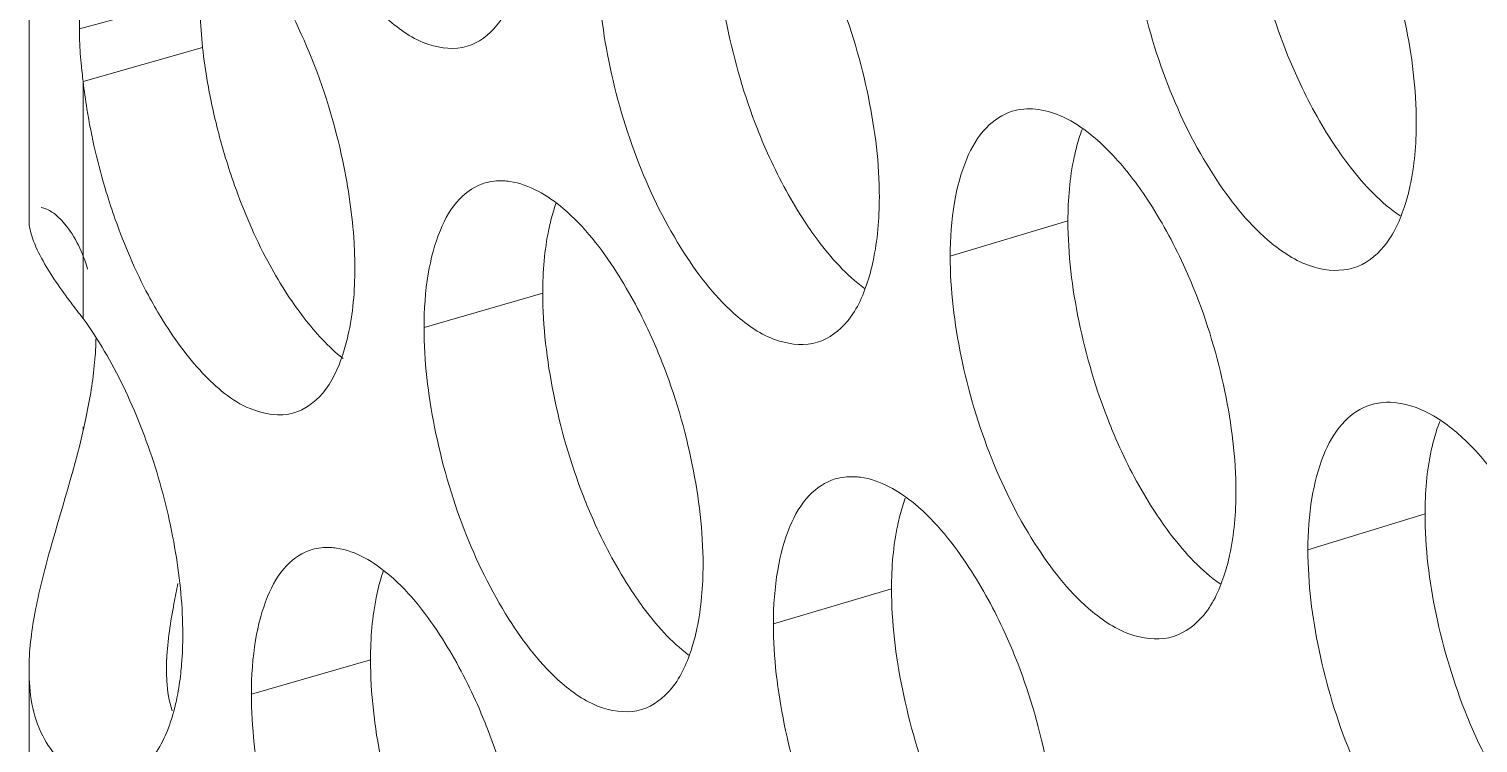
# Model space of a CAD drawing. Header units: millimetres. Extents: x 1177 to 4147, y 93 to 2194.
# Drawn here: x 2491.77 to 2502.84, y 1064.19 to 1069.65 of the extents above; entities that cross this region are included whole.
import ezdxf

# ---------------------------------------------------------------- set-up
doc = ezdxf.new("R2010")
doc.units = ezdxf.units.MM
doc.header["$LTSCALE"] = 0.1
doc.layers.get('0').update_dxf_attribs({"lineweight": 13})
doc.layers.add('标注', color=251, linetype='Continuous', lineweight=9)

# ---------------------------------------------------------------- blocks, each defined once
blk = doc.blocks.new('02')
for p, q in [((4328.801, 1117.25), (4328.801, 1123.616)), ((4329.392, 1116.182), (4329.392, 1118.769)), ((4328.801, 1106), (4328.801, 1112.345))]:
    blk.add_line(p, q)
at = {"layer": '标注'}
for p, q in [((4330.668, 1119.703), (4329.351, 1119.344)), ((4330.695, 1119.141), (4329.392, 1118.769)), ((4340.139, 1117.249), (4338.854, 1116.862)), ((4334.408, 1116.46), (4333.112, 1116.083)), ((4329.392, 1114.96), (4329.392, 1114.998)), ((4344.036, 1114.048), (4342.758, 1113.655)), ((4338.214, 1113.232), (4336.925, 1112.848)), ((4332.528, 1112.457), (4331.228, 1112.082))]:
    blk.add_line(p, q, dxfattribs=at)
for centre, radius, start, end in [((4336.687, 1119.716), 6.02, 181.871, 185.483), ((4336.712, 1119.804), 6.053, 186.2893, 189.956), ((4333.9, 1119.391), 4.55, 185.3339, 187.8588), ((4342.076, 1117.581), 1.903, 159.5485, 162.781), ((4336.39, 1116.789), 1.95, 160.5892, 163.1153), ((4343.627, 1114.644), 0.623, 107.151, 111.3587), ((4345.946, 1114.382), 1.875, 158.8656, 162.563), ((4340.165, 1113.562), 1.918, 159.8933, 162.8914), ((4334.526, 1112.783), 1.966, 160.9402, 163.2288), ((4332.677, 1112.348), 2.377, 177.2621, 180.0726)]:
    blk.add_arc(centre, radius, start, end, dxfattribs=at)
for points, knots in [([(4342.08, 1121.271), (4342.08, 1120.905), (4342.174, 1120.148), (4342.391, 1119.42), (4342.537, 1119.059)], [0, 0, 0, 0, 0.484648, 1, 1, 1, 1]), ([(4342.08, 1121.271), (4342.08, 1120.905), (4342.174, 1120.148), (4342.391, 1119.42), (4342.537, 1119.059)], [0, 0, 0, 0, 0.484648, 1, 1, 1, 1]), ([(4340.799, 1120.881), (4340.799, 1120.515), (4340.893, 1119.758), (4341.216, 1118.677), (4341.7, 1117.727), (4342.129, 1117.194), (4342.365, 1117.002)], [0, 0, 0, 0, 0.256604, 0.529576, 0.786585, 1, 1, 1, 1]), ([(4340.799, 1120.881), (4340.799, 1120.515), (4340.893, 1119.758), (4341.216, 1118.677), (4341.7, 1117.727), (4342.129, 1117.194), (4342.365, 1117.002)], [0, 0, 0, 0, 0.256604, 0.529576, 0.786585, 1, 1, 1, 1]), ([(4336.303, 1120.469), (4336.303, 1120.102), (4336.395, 1119.346), (4336.607, 1118.616), (4336.75, 1118.253)], [0, 0, 0, 0, 0.484764, 1, 1, 1, 1]), ([(4343.941, 1118.321), (4343.941, 1118.687), (4343.845, 1119.443), (4343.626, 1120.171), (4343.479, 1120.531)], [0, 0, 0, 0, 0.484476, 1, 1, 1, 1]), ([(4343.941, 1118.321), (4343.941, 1118.687), (4343.845, 1119.443), (4343.626, 1120.171), (4343.479, 1120.531)], [0, 0, 0, 0, 0.484476, 1, 1, 1, 1]), ([(4332.225, 1117.9), (4332.14, 1118.307), (4331.905, 1119.073), (4331.535, 1119.787), (4331.316, 1120.1)], [0, 0, 0, 0, 0.521078, 1, 1, 1, 1]), ([(4335.011, 1120.088), (4335.011, 1119.722), (4335.103, 1118.967), (4335.417, 1117.885), (4335.888, 1116.934), (4336.305, 1116.397), (4336.536, 1116.201)], [0, 0, 0, 0, 0.257025, 0.530351, 0.787311, 1, 1, 1, 1]), ([(4333.581, 1119.155), (4333.709, 1119.192), (4333.965, 1119.393), (4334.083, 1119.679), (4334.132, 1119.842)], [0, 0, 0, 0, 0.438663, 1, 1, 1, 1]), ([(4329.369, 1119.686), (4329.366, 1119.659), (4329.355, 1119.545), (4329.351, 1119.431), (4329.351, 1119.344)], [0, 0, 0, 0, 0.240746, 1, 1, 1, 1]), ([(4338.081, 1117.506), (4338.081, 1117.872), (4337.987, 1118.628), (4337.773, 1119.357), (4337.629, 1119.72)], [0, 0, 0, 0, 0.484593, 1, 1, 1, 1]), ([(4329.351, 1119.344), (4329.351, 1119.313), (4329.353, 1119.188), (4329.36, 1119.063), (4329.369, 1118.968)], [0, 0, 0, 0, 0.242279, 1, 1, 1, 1]), ([(4332.711, 1119.455), (4332.843, 1119.337), (4333.109, 1119.149), (4333.448, 1119.116), (4333.581, 1119.155)], [0, 0, 0, 0, 0.561342, 1, 1, 1, 1]), ([(4342.537, 1119.059), (4342.573, 1118.97), (4342.718, 1118.633), (4342.895, 1118.309), (4343.045, 1118.082)], [0, 0, 0, 0, 0.260496, 1, 1, 1, 1]), ([(4342.537, 1119.059), (4342.573, 1118.97), (4342.718, 1118.633), (4342.895, 1118.309), (4343.045, 1118.082)], [0, 0, 0, 0, 0.260496, 1, 1, 1, 1]), ([(4329.392, 1118.769), (4329.403, 1118.67), (4329.459, 1118.262), (4329.554, 1117.86), (4329.644, 1117.562)], [0, 0, 0, 0, 0.243528, 1, 1, 1, 1]), ([(4330.75, 1118.757), (4330.762, 1118.689), (4330.815, 1118.411), (4330.885, 1118.137), (4330.947, 1117.934)], [0, 0, 0, 0, 0.247361, 1, 1, 1, 1]), ([(4339.532, 1118.445), (4339.425, 1118.413), (4339.21, 1118.268), (4339.005, 1117.903), (4338.879, 1117.421), (4338.854, 1117.058), (4338.854, 1116.862)], [0, 0, 0, 0, 0.183968, 0.404776, 0.677031, 1, 1, 1, 1]), ([(4341.005, 1117.484), (4340.894, 1117.652), (4340.692, 1117.918), (4340.368, 1118.223), (4340.08, 1118.401), (4339.797, 1118.484), (4339.613, 1118.47), (4339.532, 1118.445)], [0, 0, 0, 0, 0.324474, 0.533713, 0.711862, 0.863947, 1, 1, 1, 1]), ([(4336.75, 1118.253), (4336.785, 1118.164), (4336.926, 1117.826), (4337.099, 1117.501), (4337.246, 1117.274)], [0, 0, 0, 0, 0.260758, 1, 1, 1, 1]), ([(4343.819, 1117.426), (4343.84, 1117.491), (4343.916, 1117.783), (4343.941, 1118.087), (4343.941, 1118.321)], [0, 0, 0, 0, 0.225833, 1, 1, 1, 1]), ([(4343.819, 1117.426), (4343.84, 1117.491), (4343.916, 1117.783), (4343.941, 1118.087), (4343.941, 1118.321)], [0, 0, 0, 0, 0.225833, 1, 1, 1, 1]), ([(4340.259, 1118.144), (4340.239, 1118.079), (4340.164, 1117.787), (4340.139, 1117.483), (4340.139, 1117.249)], [0, 0, 0, 0, 0.225492, 1, 1, 1, 1]), ([(4343.045, 1118.082), (4343.1, 1118), (4343.306, 1117.711), (4343.555, 1117.446), (4343.766, 1117.302)], [0, 0, 0, 0, 0.280375, 1, 1, 1, 1]), ([(4343.045, 1118.082), (4343.1, 1118), (4343.306, 1117.711), (4343.555, 1117.446), (4343.766, 1117.302)], [0, 0, 0, 0, 0.280375, 1, 1, 1, 1]), ([(4330.947, 1117.934), (4330.977, 1117.834), (4331.104, 1117.449), (4331.264, 1117.074), (4331.406, 1116.808)], [0, 0, 0, 0, 0.257432, 1, 1, 1, 1]), ([(4332.357, 1116.732), (4332.357, 1116.825), (4332.344, 1117.217), (4332.287, 1117.607), (4332.225, 1117.9)], [0, 0, 0, 0, 0.236743, 1, 1, 1, 1]), ([(4333.779, 1117.663), (4333.673, 1117.632), (4333.461, 1117.488), (4333.26, 1117.124), (4333.136, 1116.642), (4333.112, 1116.279), (4333.112, 1116.083)], [0, 0, 0, 0, 0.181499, 0.401469, 0.674683, 1, 1, 1, 1]), ([(4334.048, 1117.679), (4334.025, 1117.683), (4333.935, 1117.691), (4333.843, 1117.681), (4333.779, 1117.663)], [0, 0, 0, 0, 0.259359, 1, 1, 1, 1]), ([(4335.213, 1116.689), (4335.049, 1116.944), (4334.734, 1117.36), (4334.263, 1117.648), (4334.048, 1117.679)], [0, 0, 0, 0, 0.582011, 1, 1, 1, 1]), ([(4329.644, 1117.562), (4329.675, 1117.462), (4329.801, 1117.077), (4329.962, 1116.702), (4330.104, 1116.436)], [0, 0, 0, 0, 0.257377, 1, 1, 1, 1]), ([(4337.962, 1116.612), (4337.982, 1116.677), (4338.056, 1116.969), (4338.081, 1117.273), (4338.081, 1117.506)], [0, 0, 0, 0, 0.225428, 1, 1, 1, 1]), ([(4341.514, 1116.506), (4341.478, 1116.595), (4341.332, 1116.933), (4341.155, 1117.257), (4341.005, 1117.484)], [0, 0, 0, 0, 0.260475, 1, 1, 1, 1]), ([(4343.255, 1116.735), (4343.385, 1116.775), (4343.644, 1116.975), (4343.768, 1117.264), (4343.819, 1117.426)], [0, 0, 0, 0, 0.443684, 1, 1, 1, 1]), ([(4343.255, 1116.735), (4343.385, 1116.775), (4343.644, 1116.975), (4343.768, 1117.264), (4343.819, 1117.426)], [0, 0, 0, 0, 0.443684, 1, 1, 1, 1]), ([(4328.932, 1117.395), (4328.974, 1117.39), (4329.073, 1117.34), (4329.281, 1117.135), (4329.389, 1116.899), (4329.441, 1116.721)], [0, 0, 0, 0, 0.148198, 0.361925, 1, 1, 1, 1]), ([(4334.524, 1117.355), (4334.505, 1117.29), (4334.431, 1116.997), (4334.408, 1116.694), (4334.408, 1116.46)], [0, 0, 0, 0, 0.225092, 1, 1, 1, 1]), ([(4337.246, 1117.274), (4337.297, 1117.194), (4337.491, 1116.915), (4337.721, 1116.657), (4337.919, 1116.511)], [0, 0, 0, 0, 0.279282, 1, 1, 1, 1]), ([(4328.954, 1116.811), (4328.91, 1116.891), (4328.841, 1117.031), (4328.801, 1117.186), (4328.801, 1117.25)], [0, 0, 0, 0, 0.58968, 1, 1, 1, 1]), ([(4340.139, 1117.249), (4340.139, 1116.883), (4340.233, 1116.126), (4340.448, 1115.397), (4340.593, 1115.036)], [0, 0, 0, 0, 0.484687, 1, 1, 1, 1]), ([(4342.365, 1117.002), (4342.502, 1116.89), (4342.779, 1116.714), (4343.119, 1116.694), (4343.255, 1116.735)], [0, 0, 0, 0, 0.555929, 1, 1, 1, 1]), ([(4342.365, 1117.002), (4342.502, 1116.89), (4342.779, 1116.714), (4343.119, 1116.694), (4343.255, 1116.735)], [0, 0, 0, 0, 0.555929, 1, 1, 1, 1]), ([(4329.392, 1116.182), (4329.347, 1116.239), (4329.191, 1116.441), (4329.044, 1116.651), (4328.954, 1116.811)], [0, 0, 0, 0, 0.283462, 1, 1, 1, 1]), ([(4331.406, 1116.808), (4331.522, 1116.592), (4331.761, 1116.209), (4332.068, 1115.873), (4332.228, 1115.746)], [0, 0, 0, 0, 0.545672, 1, 1, 1, 1]), ([(4338.854, 1116.862), (4338.854, 1116.496), (4338.948, 1115.739), (4339.268, 1114.657), (4339.749, 1113.707), (4340.174, 1113.172), (4340.408, 1112.979)], [0, 0, 0, 0, 0.256797, 0.52993, 0.786916, 1, 1, 1, 1]), ([(4332.225, 1115.789), (4332.248, 1115.857), (4332.331, 1116.164), (4332.357, 1116.485), (4332.357, 1116.732)], [0, 0, 0, 0, 0.223003, 1, 1, 1, 1]), ([(4335.709, 1115.708), (4335.674, 1115.797), (4335.532, 1116.135), (4335.36, 1116.461), (4335.213, 1116.689)], [0, 0, 0, 0, 0.260737, 1, 1, 1, 1]), ([(4337.405, 1115.924), (4337.534, 1115.962), (4337.791, 1116.162), (4337.911, 1116.449), (4337.962, 1116.612)], [0, 0, 0, 0, 0.440715, 1, 1, 1, 1]), ([(4341.972, 1114.295), (4341.972, 1114.661), (4341.877, 1115.417), (4341.66, 1116.145), (4341.514, 1116.506)], [0, 0, 0, 0, 0.484515, 1, 1, 1, 1]), ([(4330.104, 1116.436), (4330.148, 1116.354), (4330.32, 1116.053), (4330.523, 1115.77), (4330.696, 1115.586)], [0, 0, 0, 0, 0.271397, 1, 1, 1, 1]), ([(4334.408, 1116.46), (4334.408, 1116.094), (4334.499, 1115.337), (4334.709, 1114.607), (4334.851, 1114.244)], [0, 0, 0, 0, 0.484802, 1, 1, 1, 1]), ([(4330.479, 1112.733), (4330.479, 1113.032), (4330.418, 1113.653), (4330.199, 1114.566), (4329.861, 1115.427), (4329.56, 1115.952), (4329.392, 1116.182)], [0, 0, 0, 0, 0.24518, 0.507954, 0.766556, 1, 1, 1, 1]), ([(4336.536, 1116.201), (4336.67, 1116.088), (4336.938, 1115.91), (4337.272, 1115.884), (4337.405, 1115.924)], [0, 0, 0, 0, 0.558251, 1, 1, 1, 1]), ([(4333.112, 1116.083), (4333.112, 1115.718), (4333.203, 1114.966), (4333.511, 1113.888), (4333.976, 1112.937), (4334.388, 1112.399), (4334.616, 1112.201)], [0, 0, 0, 0, 0.25688, 0.530083, 0.787064, 1, 1, 1, 1]), ([(4329.532, 1115.962), (4329.531, 1115.9), (4329.518, 1115.64), (4329.479, 1115.382), (4329.441, 1115.188)], [0, 0, 0, 0, 0.238404, 1, 1, 1, 1]), ([(4331.69, 1115.152), (4331.811, 1115.187), (4332.057, 1115.369), (4332.175, 1115.638), (4332.225, 1115.789)], [0, 0, 0, 0, 0.441393, 1, 1, 1, 1]), ([(4336.157, 1113.493), (4336.157, 1113.86), (4336.065, 1114.616), (4335.852, 1115.345), (4335.709, 1115.708)], [0, 0, 0, 0, 0.484632, 1, 1, 1, 1]), ([(4330.696, 1115.586), (4330.844, 1115.43), (4331.132, 1115.174), (4331.537, 1115.108), (4331.69, 1115.152)], [0, 0, 0, 0, 0.574979, 1, 1, 1, 1]), ([(4343.4, 1115.225), (4343.297, 1115.185), (4343.095, 1115.029), (4342.901, 1114.667), (4342.782, 1114.196), (4342.758, 1113.844), (4342.758, 1113.655)], [0, 0, 0, 0, 0.186349, 0.409523, 0.681034, 1, 1, 1, 1]), ([(4344.942, 1114.287), (4344.829, 1114.455), (4344.599, 1114.752), (4344.213, 1115.093), (4343.82, 1115.276), (4343.554, 1115.274), (4343.443, 1115.24)], [0, 0, 0, 0, 0.323685, 0.595295, 0.814917, 1, 1, 1, 1]), ([(4329.441, 1115.188), (4329.339, 1114.669), (4329.098, 1113.938), (4328.856, 1112.996), (4328.801, 1112.551), (4328.801, 1112.345)], [0, 0, 0, 0, 0.543055, 0.787808, 1, 1, 1, 1]), ([(4340.593, 1115.036), (4340.628, 1114.947), (4340.773, 1114.609), (4340.948, 1114.285), (4341.097, 1114.058)], [0, 0, 0, 0, 0.260583, 1, 1, 1, 1]), ([(4344.157, 1114.943), (4344.137, 1114.878), (4344.06, 1114.586), (4344.036, 1114.281), (4344.036, 1114.048)], [0, 0, 0, 0, 0.225761, 1, 1, 1, 1]), ([(4337.599, 1114.43), (4337.493, 1114.398), (4337.279, 1114.254), (4337.075, 1113.889), (4336.95, 1113.407), (4336.925, 1113.044), (4336.925, 1112.848)], [0, 0, 0, 0, 0.183153, 0.403682, 0.676253, 1, 1, 1, 1]), ([(4337.876, 1114.449), (4337.853, 1114.452), (4337.76, 1114.46), (4337.665, 1114.45), (4337.599, 1114.43)], [0, 0, 0, 0, 0.259249, 1, 1, 1, 1]), ([(4339.059, 1113.465), (4338.893, 1113.718), (4338.571, 1114.135), (4338.094, 1114.419), (4337.876, 1114.449)], [0, 0, 0, 0, 0.580424, 1, 1, 1, 1]), ([(4341.851, 1113.4), (4341.872, 1113.465), (4341.948, 1113.757), (4341.972, 1114.061), (4341.972, 1114.295)], [0, 0, 0, 0, 0.225697, 1, 1, 1, 1]), ([(4334.851, 1114.244), (4334.885, 1114.155), (4335.026, 1113.817), (4335.197, 1113.491), (4335.343, 1113.263)], [0, 0, 0, 0, 0.260845, 1, 1, 1, 1]), ([(4338.332, 1114.127), (4338.312, 1114.062), (4338.238, 1113.769), (4338.214, 1113.465), (4338.214, 1113.232)], [0, 0, 0, 0, 0.225358, 1, 1, 1, 1]), ([(4341.097, 1114.058), (4341.151, 1113.976), (4341.353, 1113.691), (4341.595, 1113.428), (4341.802, 1113.284)], [0, 0, 0, 0, 0.280024, 1, 1, 1, 1]), ([(4344.036, 1114.048), (4344.036, 1113.681), (4344.131, 1112.925), (4344.35, 1112.197), (4344.496, 1111.836)], [0, 0, 0, 0, 0.48461, 1, 1, 1, 1]), ([(4331.891, 1113.66), (4331.787, 1113.63), (4331.575, 1113.487), (4331.375, 1113.124), (4331.252, 1112.642), (4331.228, 1112.279), (4331.228, 1112.082)], [0, 0, 0, 0, 0.180661, 0.40035, 0.673891, 1, 1, 1, 1]), ([(4332.157, 1113.676), (4332.134, 1113.679), (4332.046, 1113.688), (4331.955, 1113.679), (4331.891, 1113.66)], [0, 0, 0, 0, 0.259416, 1, 1, 1, 1]), ([(4333.312, 1112.683), (4333.15, 1112.938), (4332.839, 1113.354), (4332.371, 1113.644), (4332.157, 1113.676)], [0, 0, 0, 0, 0.582814, 1, 1, 1, 1]), ([(4342.758, 1113.655), (4342.758, 1113.288), (4342.853, 1112.532), (4343.179, 1111.451), (4343.667, 1110.502), (4344.099, 1109.971), (4344.336, 1109.779)], [0, 0, 0, 0, 0.256412, 0.529221, 0.786254, 1, 1, 1, 1]), ([(4336.039, 1112.6), (4336.059, 1112.664), (4336.133, 1112.957), (4336.157, 1113.26), (4336.157, 1113.493)], [0, 0, 0, 0, 0.225294, 1, 1, 1, 1]), ([(4339.564, 1112.486), (4339.528, 1112.575), (4339.384, 1112.912), (4339.208, 1113.237), (4339.059, 1113.465)], [0, 0, 0, 0, 0.260562, 1, 1, 1, 1]), ([(4332.643, 1113.351), (4332.624, 1113.286), (4332.551, 1112.993), (4332.528, 1112.69), (4332.528, 1112.457)], [0, 0, 0, 0, 0.22496, 1, 1, 1, 1]), ([(4341.29, 1112.71), (4341.419, 1112.75), (4341.678, 1112.95), (4341.8, 1113.238), (4341.851, 1113.4)], [0, 0, 0, 0, 0.442709, 1, 1, 1, 1]), ([(4330.426, 1113.289), (4330.411, 1113.217), (4330.357, 1112.943), (4330.313, 1112.666), (4330.304, 1112.461)], [0, 0, 0, 0, 0.264477, 1, 1, 1, 1]), ([(4335.343, 1113.263), (4335.393, 1113.184), (4335.582, 1112.909), (4335.807, 1112.653), (4336, 1112.507)], [0, 0, 0, 0, 0.27889, 1, 1, 1, 1]), ([(4338.214, 1113.232), (4338.214, 1112.865), (4338.307, 1112.109), (4338.52, 1111.379), (4338.664, 1111.017)], [0, 0, 0, 0, 0.484725, 1, 1, 1, 1]), ([(4336.925, 1112.848), (4336.925, 1112.481), (4337.018, 1111.725), (4337.335, 1110.642), (4337.812, 1109.691), (4338.234, 1109.155), (4338.467, 1108.961)], [0, 0, 0, 0, 0.256988, 0.530284, 0.787246, 1, 1, 1, 1]), ([(4340.408, 1112.979), (4340.545, 1112.867), (4340.818, 1112.691), (4341.155, 1112.669), (4341.29, 1112.71)], [0, 0, 0, 0, 0.55656, 1, 1, 1, 1]), ([(4330.457, 1112.307), (4330.46, 1112.341), (4330.474, 1112.483), (4330.479, 1112.625), (4330.479, 1112.733)], [0, 0, 0, 0, 0.240443, 1, 1, 1, 1]), ([(4333.805, 1111.701), (4333.77, 1111.79), (4333.629, 1112.129), (4333.458, 1112.455), (4333.312, 1112.683)], [0, 0, 0, 0, 0.260824, 1, 1, 1, 1]), ([(4335.486, 1111.912), (4335.613, 1111.95), (4335.87, 1112.15), (4335.989, 1112.437), (4336.039, 1112.6)], [0, 0, 0, 0, 0.439697, 1, 1, 1, 1]), ([(4332.528, 1112.457), (4332.528, 1112.09), (4332.618, 1111.333), (4332.827, 1110.602), (4332.967, 1110.239)], [0, 0, 0, 0, 0.484841, 1, 1, 1, 1]), ([(4340.019, 1110.273), (4340.019, 1110.639), (4339.925, 1111.395), (4339.709, 1112.124), (4339.564, 1112.486)], [0, 0, 0, 0, 0.484554, 1, 1, 1, 1]), ([(4328.801, 1112.345), (4328.8, 1112.1), (4328.855, 1111.733), (4329.123, 1111.354), (4329.299, 1111.228), (4329.392, 1111.182)], [0, 0, 0, 0, 0.536627, 0.771347, 1, 1, 1, 1]), ([(4330.301, 1112.345), (4330.301, 1112.304), (4330.306, 1112.154), (4330.329, 1112.002), (4330.365, 1111.9)], [0, 0, 0, 0, 0.274396, 1, 1, 1, 1]), ([(4330.401, 1111.975), (4330.407, 1112.001), (4330.43, 1112.111), (4330.447, 1112.222), (4330.457, 1112.307)], [0, 0, 0, 0, 0.239722, 1, 1, 1, 1]), ([(4334.616, 1112.201), (4334.749, 1112.085), (4335.016, 1111.902), (4335.353, 1111.873), (4335.486, 1111.912)], [0, 0, 0, 0, 0.55978, 1, 1, 1, 1]), ([(4331.228, 1112.082), (4331.228, 1111.719), (4331.318, 1110.97), (4331.622, 1109.895), (4332.079, 1108.945), (4332.485, 1108.405), (4332.711, 1108.205)], [0, 0, 0, 0, 0.256731, 0.529807, 0.786809, 1, 1, 1, 1]), ([(4329.813, 1111.152), (4329.956, 1111.193), (4330.159, 1111.364), (4330.317, 1111.676), (4330.376, 1111.87), (4330.401, 1111.975)], [0, 0, 0, 0, 0.426718, 0.691609, 1, 1, 1, 1]), ([(4344.496, 1111.836), (4344.532, 1111.748), (4344.679, 1111.411), (4344.857, 1111.087), (4345.008, 1110.861)], [0, 0, 0, 0, 0.260408, 1, 1, 1, 1]), ([(4334.249, 1109.485), (4334.249, 1109.852), (4334.157, 1110.608), (4333.946, 1111.338), (4333.805, 1111.701)], [0, 0, 0, 0, 0.48467, 1, 1, 1, 1])]:
    blk.add_open_spline(points, degree=3, knots=knots, dxfattribs=at)

msp = doc.modelspace()

# ---------------------------------------------------------------- block references
at = {"xscale": 0.7, "yscale": 0.7, "zscale": 0.7}
msp.add_blockref('02', (-538.391, 286.112), dxfattribs=at)

doc.saveas('drawing.dxf')
